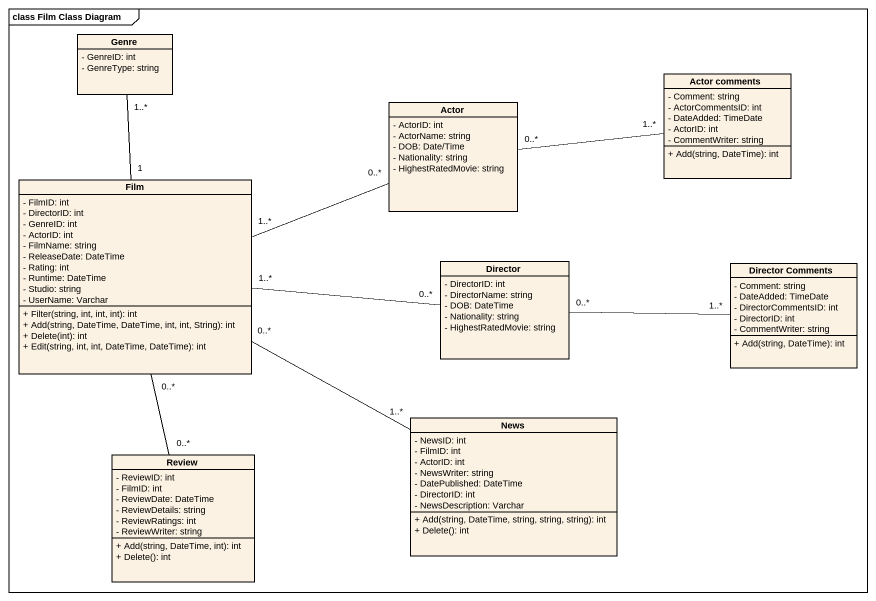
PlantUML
@startuml
mainframe class Film Class Diagram
hide circle
hide empty members
skinparam classAttributeIconSize 0
class Genre {
  - GenreID: int
  - GenreType: string
}
class "Actor comments" as Actor_comments {
  - Comment: string
  - ActorCommentsID: int
  - DateAdded: TimeDate
  - ActorID: int
  - CommentWriter: string
  + Add(string, DateTime): int
}
class "Actor" as Actor_ {
  - ActorID: int
  - ActorName: string
  - DOB: Date/Time
  - Nationality: string
  - HighestRatedMovie: string
}
class Film {
  - FilmID: int
  - DirectorID: int
  - GenreID: int
  - ActorID: int
  - FilmName: string
  - ReleaseDate: DateTime
  - Rating: int
  - Runtime: DateTime
  - Studio: string
  - UserName: Varchar
  + Filter(string, int, int, int): int
  + Add(string, DateTime, DateTime, int, int, String): int
  + Delete(int): int
  + Edit(string, int, int, DateTime, DateTime): int
}
class Director {
  - DirectorID: int
  - DirectorName: string
  - DOB: DateTime
  - Nationality: string
  - HighestRatedMovie: string
}
class "Director Comments" as Director_Comments {
  - Comment: string
  - DateAdded: TimeDate
  - DirectorCommentsID: int
  - DirectorID: int
  - CommentWriter: string
  + Add(string, DateTime): int
}
class News {
  - NewsID: int
  - FilmID: int
  - ActorID: int
  - NewsWriter: string
  - DatePublished: DateTime
  - DirectorID: int
  - NewsDescription: Varchar
  + Add(string, DateTime, string, string, string): int
  + Delete(): int
}
class Review {
  - ReviewID: int
  - FilmID: int
  - ReviewDate: DateTime
  - ReviewDetails: string
  - ReviewRatings: int
  - ReviewWriter: string
  + Add(string, DateTime, int): int
  + Delete(): int
}
Genre "1..*" -- "1" Film
Actor_comments "1..*" -left- "0..*" Actor_
Film "1..*" -right- "0..*" Actor_
Film "1..*" -right- "0..*" Director
Film "0..*" -- "0..*" Review
Director "0..*" -right- "1..*" Director_Comments
News "1..*" -left- "0..*" Film
@enduml
